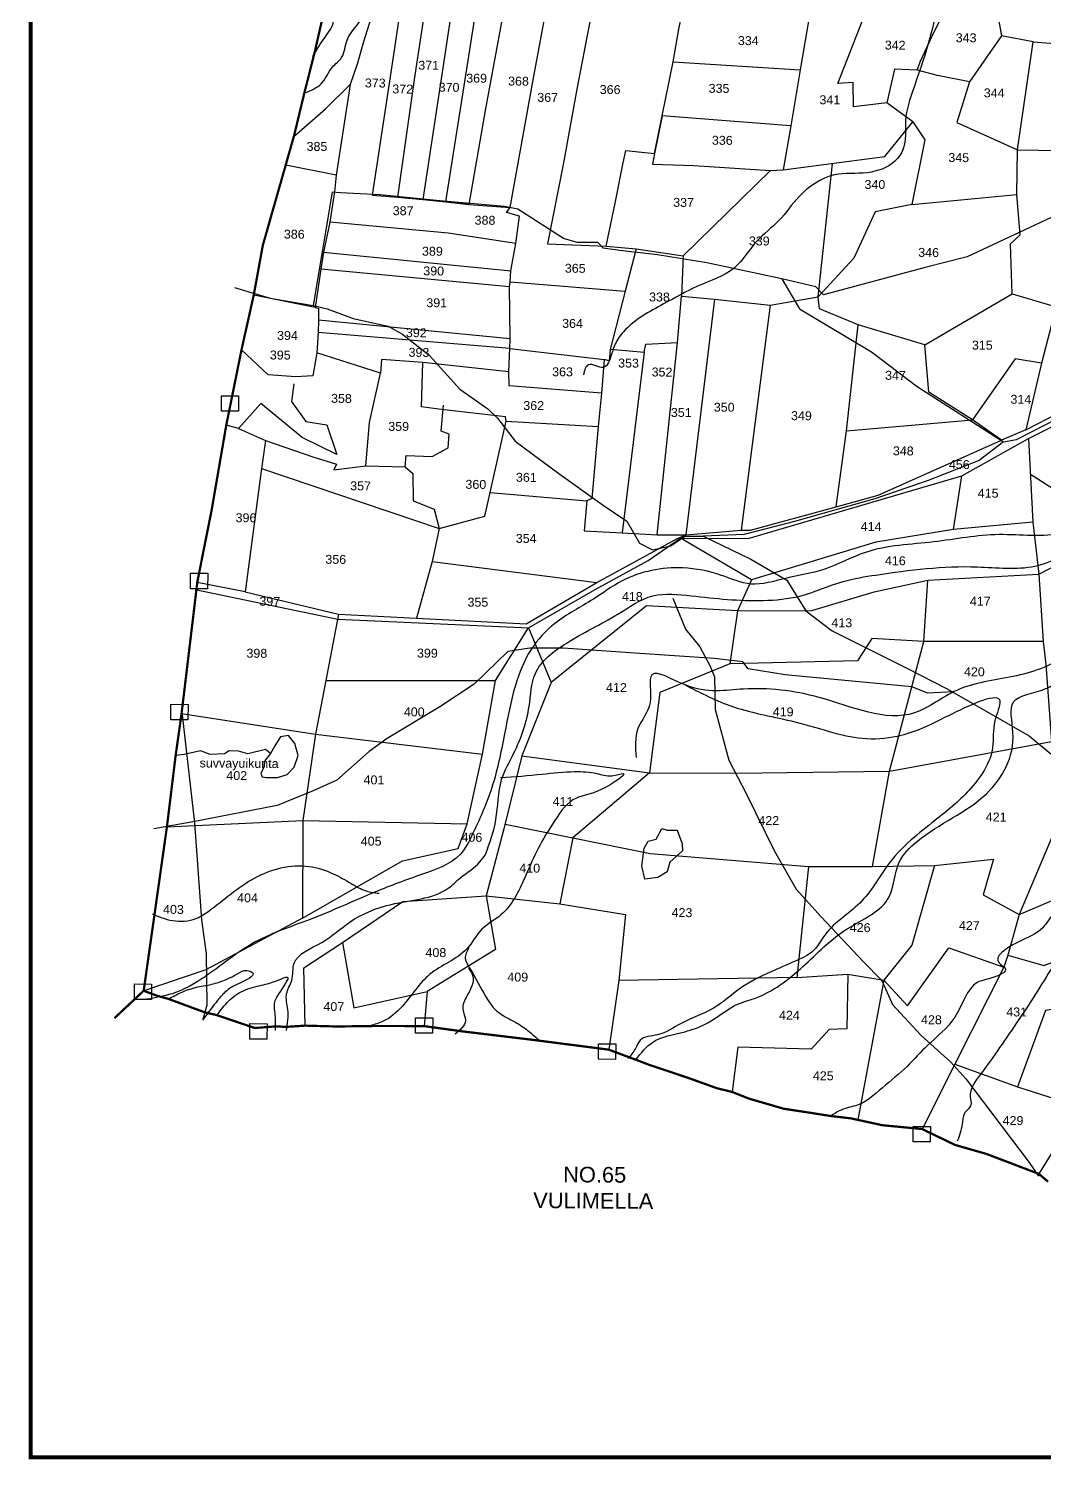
# Model space of a CAD drawing. Header units: inches. Extents: x 204890 to 210416, y 1599580 to 1605433.
# Drawn here: x 204890 to 206695, y 1599580 to 1602123 of the extents above; entities that cross this region are included whole.
import ezdxf
from ezdxf.enums import TextEntityAlignment as Align

# ---------------------------------------------------------------- set-up
doc = ezdxf.new("R2010")
doc.units = ezdxf.units.IN
doc.header["$LTSCALE"] = 15
doc.header["$MEASUREMENT"] = 0
for name, color, linetype in [('BOUNDARY', 5, 'Continuous'), ('BOUNDRY STONES', 240, 'Continuous'), ('PLOTS', 7, 'Continuous'), ('PLOTS NO', 7, 'Continuous'), ('ROADS', 1, 'Continuous'), ('STREAMS', 4, 'Continuous'), ('TEXT', 1, 'Continuous')]:
    doc.layers.add(name, color=color, linetype=linetype)
doc.styles.get("Standard").update_dxf_attribs({"font": 'arial.ttf'})

msp = doc.modelspace()

# ---------------------------------------------------------------- linework, layer by layer
at = {"color": 5, "const_width": 7.28}
msp.add_lwpolyline([(204893.9, 1604774.5), (210412.5, 1604774.5), (210412.5, 1599583.4), (204893.9, 1599583.4)], close=True, dxfattribs=at)
at = {"layer": 'BOUNDARY', "const_width": 4}
msp.add_lwpolyline([(206701.8, 1600073.3), (206685.2, 1600087.3), (206592.1, 1600122.8), (206536.2, 1600138.8), (206495.1, 1600158.7), (206478, 1600167), (206407.2, 1600173.8), (206363.6, 1600183.3), (206351.8, 1600185.9), (206314.4, 1600190.3), (206281.1, 1600195.6), (206231.8, 1600203.1), (206169.2, 1600221.4), (206140.2, 1600233), (206113.3, 1600239.5), (206063.4, 1600257.5), (205991.8, 1600281.5), (205970.1, 1600289.9), (205959.6, 1600293.7), (205921.2, 1600308.1), (205785.5, 1600325.6), (205658.6, 1600340.9), (205592.8, 1600350), (205510.5, 1600350.2), (205437.2, 1600349.3), (205381.9, 1600350.8), (205345.9, 1600348.5), (205331, 1600349.6), (205292.1, 1600346.6), (205224.3, 1600369.6), (205207.8, 1600373.4), (205203.9, 1600374.2), (205138.4, 1600398.4), (205118.3, 1600404), (205094.7, 1600412.8), (205042.8, 1600364.1), (205094.7, 1600412.8), (205113.9, 1600548), (205136, 1600704.2), (205151.5, 1600830.9), (205162, 1600905.4), (205178.6, 1601043.6), (205189.9, 1601138.6), (205201.6, 1601197.9), (205215.3, 1601266.3), (205241.5, 1601418.4), (205252.4, 1601472.2), (205268.5, 1601551.9), (205290.2, 1601649.1), (205306.4, 1601737.8), (205333.6, 1601833.3), (205347, 1601880.3), (205362, 1601933.1), (205380.6, 1602010.3), (205399.2, 1602083.8), (205411.1, 1602136.3)], dxfattribs=at)
at = {"layer": 'BOUNDRY STONES'}
for points in [[(205232.9, 1601470.6), (205263.4, 1601470.4), (205263.1, 1601442.9), (205232.7, 1601443.1)], [(205178.1, 1601155), (205208.6, 1601154.8), (205208.4, 1601127.2), (205177.9, 1601127.5)], [(205143.1, 1600922), (205173.5, 1600921.8), (205173.3, 1600894.3), (205142.9, 1600894.5)], [(205078.5, 1600424.9), (205108.9, 1600424.7), (205108.7, 1600397.2), (205078.2, 1600397.4)], [(205577.7, 1600364.9), (205608.2, 1600364.7), (205608, 1600337.2), (205577.5, 1600337.4)], [(205283.5, 1600354.5), (205313.9, 1600354.3), (205313.7, 1600326.8), (205283.3, 1600327)], [(205903, 1600318.5), (205933.4, 1600318.3), (205933.2, 1600290.7), (205902.8, 1600291)], [(206462.1, 1600171.8), (206492.5, 1600171.6), (206492.3, 1600144), (206461.9, 1600144.3)]]:
    msp.add_lwpolyline(points, close=True, dxfattribs=at)
at = {"layer": 'PLOTS'}
for points in [[(206204, 1602769.4), (206235.4, 1602758.8), (206197.5, 1602646.6), (206154.1, 1602521.2), (206141.1, 1602481.3), (206119.7, 1602416.5), (206080.1, 1602316.4), (205919.9, 1602314.3), (205834.3, 1602273.6), (205781.7, 1602242.7), (205749.2, 1602239.3), (205695.9, 1602226.1), (205654, 1602238.3), (205605, 1602223.5), (205559.5, 1602216.4), (205515.6, 1602200.4), (205498.1, 1602140.9), (205485.1, 1602099.6), (205473.8, 1602059.6), (205461.7, 1602023.9), (205437, 1601862.7), (205347, 1601880.3)], [(206035.5, 1602064.2), (206045.8, 1602121.9), (206053.3, 1602159.7), (206277.2, 1602143.5), (206277.3, 1602211.8), (206282.9, 1602238), (206072, 1602249.3), (206062, 1602212.5), (206126.4, 1602211.9), (206187.7, 1602211.3), (206256.3, 1602211.8), (206277.3, 1602211.8), (206319.1, 1602226.7), (206354.1, 1602229.7), (206404, 1602267.8), (206447.2, 1602264.3), (206435.6, 1602226.6), (206373, 1602140.7)], [(205654, 1602238.3), (205624.6, 1602041.6), (205590.6, 1601819.1), (205546, 1601823.6), (205590.6, 1601819.1), (205631.3, 1601815.1), (205671.2, 1602066.1), (205695.9, 1602226.1)], [(206603.6, 1602256.1), (206598.7, 1602220.9), (206610.2, 1602158.7), (206618.7, 1602110.3), (206592.9, 1602072.9), (206562.2, 1602028.2), (206505.4, 1602039.9), (206469, 1602049.1), (206474.2, 1602063.9), (206494.6, 1602107.5), (206511, 1602140.9)], [(205559.5, 1602216.4), (205532.4, 1602037.1), (205500.7, 1601826.8), (205546, 1601823.6), (205575.9, 1602032.9), (205605, 1602223.5)], [(205731.5, 1602140.8), (205701.7, 1601977.5), (205672.5, 1601810.7), (205631.3, 1601815.1), (205672.5, 1601810.7), (205745.8, 1601805), (205787, 1602031.9), (205823.1, 1602226.9)], [(205904.2, 1602222.1), (205864.6, 1602015.6), (205840.4, 1601884.5), (205812.1, 1601740.7), (205916.6, 1601736.3), (205932.2, 1601812.6), (205946.9, 1601884.3), (205951.4, 1601906.3), (206002.6, 1601901.2), (205998.7, 1601881.9), (206072.2, 1601879.8), (206208.4, 1601870.7), (206231, 1601871.9), (206411.6, 1601895.9), (206461.5, 1601957.5), (206415, 1601991.1), (206356.1, 1601983.9), (206355.6, 1602027.3), (206327.9, 1602025.4), (206373, 1602140.7)], [(206277.2, 1602143.5), (206261.2, 1602049.9), (206244.5, 1601950.4), (206231, 1601871.9)], [(206675.1, 1602099.8), (206618.7, 1602110.3)], [(206482.6, 1601561.2), (206637.9, 1601651.6), (206634.7, 1601740.4), (206651.8, 1601756.3), (206646.1, 1601828.3), (206647.2, 1601907.5), (206675.1, 1602099.8), (206840.8, 1602086.8)], [(206244.5, 1601950.4), (206121.7, 1601959.9), (206016.1, 1601968.1), (206002.6, 1601901.2), (206016.1, 1601968.1), (206035.5, 1602064.2), (206261.2, 1602049.9)], [(206469, 1602049.1), (206429, 1602051), (206415, 1601991.1)], [(205361.4, 1601931), (205417.9, 1601980.5), (205461.7, 1602023.9)], [(206562.2, 1602028.2), (206539.5, 1601956.2), (206647.2, 1601907.5), (206796, 1601905)], [(205136, 1600704.2), (205377.4, 1600715.5), (205669.2, 1600709.7), (205696.6, 1600833.6), (205719.7, 1600964.6), (205778.4, 1601058.1), (205896.7, 1601126.3), (205991.3, 1601177.7), (206048.7, 1601217.2), (206168.6, 1601217), (206548.7, 1601328.4), (206667, 1601394.6), (206967.5, 1601546), (207139.3, 1601600.3), (207317, 1601696.6), (207328.4, 1601692.3), (207403.6, 1601727.4), (207553.8, 1601757.7), (207842.9, 1601818), (207939.1, 1601835.2), (207980.6, 1601873.2), (208114.4, 1601980.4), (208154.1, 1602000.1)], [(206461.5, 1601957.5), (206482.4, 1601925.4), (206459.8, 1601810.6), (206394.4, 1601797.1), (206356.4, 1601715), (206293.2, 1601646.2)], [(206053.2, 1601719.2), (206050.5, 1601647.3), (206108.7, 1601641.9), (206207.9, 1601631.2), (206293.2, 1601646.2), (206318.5, 1601882.9)], [(205437, 1601862.7), (205434, 1601833.2), (205425.2, 1601779), (205414.1, 1601725.4), (205409.7, 1601695.6), (205399.6, 1601627.2), (205290.2, 1601649.1)], [(205969.6, 1601731.5), (206053.2, 1601719.2), (206208.4, 1601870.7)], [(205908.4, 1601474.9), (205744.3, 1601487.9), (205743.8, 1601512.9), (205745.5, 1601554.5), (205745.7, 1601572.5), (205745, 1601664), (205745.7, 1601673), (205747.3, 1601692.4), (205756, 1601741.3), (205762.7, 1601789.8), (205739.1, 1601796.2), (205745.8, 1601805)], [(206459.8, 1601810.6), (206646.1, 1601828.3)], [(205756, 1601741.3), (205635.5, 1601759.6), (205425.2, 1601779)], [(205916.6, 1601736.3), (205969.6, 1601731.5), (205950, 1601656.4), (205923.6, 1601552.8), (205922, 1601532.8), (205913, 1601534.7), (205908.4, 1601474.9), (205902.5, 1601415.7), (205891.1, 1601287.9), (205882, 1601283.8), (205877.1, 1601230.4), (205945.1, 1601226.7), (206006.8, 1601223), (206058.1, 1601223.1), (206048.7, 1601217.2)], [(205414.1, 1601725.4), (205747.3, 1601692.4)], [(205745, 1601664), (205409.7, 1601695.6)], [(205745.7, 1601673), (205950, 1601656.4)], [(205399.6, 1601627.2), (205405.4, 1601625.9), (205405.3, 1601605.7), (205404.7, 1601582.8), (205402.2, 1601546.9), (205395.1, 1601505.9), (205364.9, 1601503.9), (205315.9, 1601507.6), (205268.5, 1601551.9)], [(205924.1, 1601553), (205984.1, 1601547.8), (205987, 1601562.4), (206043.5, 1601565), (206050.5, 1601647.3)], [(206058.1, 1601223.1), (206156.2, 1601231.4), (206172.8, 1601231.8), (206325.3, 1601273.2), (206399.8, 1601293.8), (206618.7, 1601391.3), (206567.3, 1601427.5), (206489.6, 1601477), (206482.6, 1601561.2), (206364.4, 1601596.6), (206295.5, 1601624.9), (206293.2, 1601646.2)], [(206108.7, 1601641.9), (206058.1, 1601223.1)], [(206207.9, 1601631.2), (206156.2, 1601231.4)], [(206716.2, 1601628.6), (206689.7, 1601528.3), (206643.1, 1601535.9), (206567.3, 1601427.5)], [(206637.9, 1601651.6), (206716.2, 1601628.6), (206774, 1601624.6)], [(205405.3, 1601605.7), (205745.7, 1601572.5)], [(205745.5, 1601554.5), (205404.7, 1601582.8)], [(206325.3, 1601273.2), (206343.3, 1601407.9), (206364.4, 1601596.6)], [(205745.5, 1601554.5), (205913, 1601534.7)], [(206006.8, 1601223), (206043.5, 1601565)], [(205263.3, 1601412.5), (205310.9, 1601391.2), (205395, 1601361.9), (205437.4, 1601349), (205432.5, 1601338.9), (205489.4, 1601345.6), (205495.9, 1601423.2), (205515.7, 1601510.9), (205402.2, 1601546.9)], [(205619.5, 1601234.2), (205701.1, 1601256.3), (205710.4, 1601298.5), (205738.5, 1601425.2), (205737.8, 1601432.9), (205623.5, 1601446.2), (205588.1, 1601450.6), (205590.8, 1601529.4), (205517.2, 1601534.8), (205515.7, 1601510.9)], [(205743.8, 1601512.9), (205590.8, 1601529.4)], [(205984.1, 1601547.8), (205945.1, 1601226.7)], [(206689.7, 1601528.3), (206662, 1601410.1), (206618.7, 1601391.3)], [(205361.3, 1601491.8), (205357.5, 1601460.1), (205382.9, 1601424.7), (205420, 1601419), (205438.1, 1601366.3), (205376.1, 1601396.1), (205303.1, 1601456.4), (205263.3, 1601412.5), (205241.5, 1601418.4)], [(205559.4, 1601344.2), (205561, 1601364.3), (205607.4, 1601362.6), (205636, 1601377.6), (205637.6, 1601401.9), (205623, 1601407.5), (205627.6, 1601453.9)], [(206662, 1601410.1), (206782, 1601471.4)], [(205738.5, 1601425.2), (205902.5, 1601415.7)], [(206343.3, 1601407.9), (206567.3, 1601427.5)], [(205310.9, 1601391.2), (205304.3, 1601341.4), (205275.2, 1601121.9), (205441.1, 1601082.3), (205579.3, 1601075.1), (205774.2, 1601065.1), (205899.9, 1601138.5), (206041.1, 1601215.6), (206058.1, 1601223.1)], [(206667, 1601394.6), (206674.5, 1601246), (206685.4, 1601153.3), (206692.7, 1601033.7), (206697.7, 1600992.6), (206707.6, 1600855.6), (206723.8, 1600721.8), (206650.1, 1600548.2), (206630.2, 1600475.8), (206623.3, 1600454.7), (206535.8, 1600282.1), (206478, 1600167)], [(205304.3, 1601341.4), (205619.5, 1601234.2), (205607.3, 1601176), (205579.3, 1601075.1)], [(205489.4, 1601345.6), (205559.4, 1601344.2), (205573.2, 1601332.3), (205573.5, 1601283.8), (205610.9, 1601268.9), (205619.5, 1601234.2)], [(206149.8, 1601088.1), (206281.9, 1601088.9), (206392.5, 1601121.8), (206488.3, 1601142.4), (206685.4, 1601153.3), (206753.8, 1601188.7), (206735, 1601233.5), (206745.9, 1601282.6), (206670.6, 1601330.3)], [(206533.9, 1601232.8), (206548.7, 1601328.4)], [(205710.4, 1601298.5), (205882, 1601283.8)], [(206674.5, 1601246), (206533.9, 1601232.8), (206395.9, 1601210.1), (206174.8, 1601143), (206048.7, 1601217.2)], [(205607.3, 1601176), (205899.9, 1601138.5)], [(205186, 1601125.9), (205439.7, 1601073.5), (205778.4, 1601058.1)], [(205275.2, 1601121.9), (205189.9, 1601138.6)], [(206174.8, 1601143), (206149.8, 1601088.1), (205987.9, 1601097), (205818.8, 1600960.5)], [(206389.4, 1600633.5), (206420.1, 1600802.9), (206480.9, 1601033.4), (206488.3, 1601142.4)], [(205441.1, 1601082.3), (205418.3, 1600964.2), (205399.9, 1600868.7), (205377.4, 1600715.5), (205377, 1600542.1), (205205, 1600450.2), (205094.7, 1600412.8)], [(206149.8, 1601088.1), (206136.2, 1600994.2)], [(205778.4, 1601058.1), (205818.8, 1600960.5), (205766.7, 1600830.3), (205734.6, 1600700.8), (205703.4, 1600581.7), (205720, 1600486.4), (205598.5, 1600411.5), (205592.8, 1600350)], [(206692.7, 1601033.7), (206480.9, 1601033.4), (206388.3, 1601038.9), (206363.3, 1600999.4), (206136.2, 1600994.2), (206011.7, 1600943.1), (205993.2, 1600799.9), (205857.3, 1600684.6), (205834.1, 1600567.1)], [(205418.3, 1600964.2), (205719.7, 1600964.6)], [(205162, 1600905.4), (205399.9, 1600868.7), (205696.6, 1600833.6)], [(205766.7, 1600830.3), (205993.2, 1600799.9), (206147.5, 1600799.4), (206420.1, 1600802.9), (206707.6, 1600855.6)], [(205377, 1600542.1), (205554.4, 1600643.8), (205653.7, 1600665.6), (205669.2, 1600709.7)], [(205737.1, 1600708.7), (205857.3, 1600684.6), (205994.9, 1600656.7), (206275.8, 1600633.9), (206389.4, 1600633.5), (206499.9, 1600635.2), (206604.8, 1600647), (206586.2, 1600583.2), (206650.1, 1600548.2)], [(206630.2, 1600475.8), (206694.3, 1600457.5), (206774.8, 1600488.1), (206831.5, 1600569.2), (206912.5, 1600699)], [(206499.9, 1600635.2), (206459.3, 1600493.7), (206409.6, 1600431.8), (206363.6, 1600183.3)], [(206275.8, 1600633.9), (206255.4, 1600436.3), (205938.8, 1600431.2)], [(206650.1, 1600548.2), (206743.8, 1600587.9), (206831.5, 1600569.2), (207073.7, 1600500.2), (207234.4, 1600461), (207324.2, 1600591.8)], [(205381.9, 1600350.8), (205379.1, 1600453.4), (205448.1, 1600498.4), (205555.4, 1600571.6), (205703.4, 1600581.7), (205834.1, 1600567.1), (205951.1, 1600548.3), (205938.8, 1600431.2), (205921.2, 1600308.1)], [(205448.1, 1600498.4), (205468.1, 1600382.4), (205598.5, 1600411.5)], [(206409.6, 1600431.8), (206451.7, 1600386.2), (206525.4, 1600489.1), (206623.3, 1600454.7)], [(206346, 1600442.4), (206343.9, 1600345.1), (206312.6, 1600344), (206281, 1600308.9), (206150.3, 1600312.6), (206140.2, 1600233)], [(206255.4, 1600436.3), (206346, 1600442.4), (206409.6, 1600431.8)], [(206949.4, 1600230.8), (206899.9, 1600257.8), (206930.6, 1600432.5), (206773.6, 1600420.9), (206758.3, 1600387.1), (206697.1, 1600377.7), (206647.4, 1600242)], [(206535.8, 1600282.1), (206647.4, 1600242), (206758.7, 1600206.7), (206685.2, 1600087.3)]]:
    msp.add_lwpolyline(points, dxfattribs=at)
at = {"layer": 'ROADS'}
for points in [[(206228.3, 1601678.3), (206260, 1601624.8), (206388.2, 1601548.8), (206469, 1601487), (206622.7, 1601388.4), (206645.5, 1601392.4), (206900.3, 1601523), (206969.9, 1601553.6), (207125.1, 1601599.7), (207230.9, 1601657.4), (207362.1, 1601723.8), (207534.8, 1601762.6), (207884.5, 1601832.9), (207939, 1601844.3), (208106.3, 1601981.2)], [(206733.9, 1601799.5), (206558.1, 1601717.4), (206483.2, 1601698.6), (206302.8, 1601649.9), (206289.2, 1601664.2), (206228.3, 1601678.3), (206095.1, 1601706.7), (206007.5, 1601721.2), (205940.9, 1601728.8), (205911.4, 1601732.9), (205901.4, 1601743), (205865.2, 1601743), (205840.6, 1601749.8), (205759.5, 1601801.9), (205735.9, 1601807.1), (205621.1, 1601816.8), (205514.6, 1601827.6), (205444.5, 1601831.4), (205429.4, 1601832.5), (205396.1, 1601631.1)], [(205256.3, 1601662.6), (205319.6, 1601643.9), (205396.1, 1601631.1), (205420.5, 1601625.2), (205467.2, 1601607.9), (205529.1, 1601594.4), (205554.6, 1601580), (205601.9, 1601542.4), (205656.4, 1601482.4), (205706.5, 1601447), (205723.1, 1601430.4), (205754.5, 1601389.6), (205832.5, 1601332.5), (205909.2, 1601277.2), (205953.2, 1601247.3), (205975.8, 1601208.2), (205998.5, 1601196.6), (206031.4, 1601203.6), (206056.1, 1601220.8), (206089, 1601221), (206173.5, 1601180.2), (206237.5, 1601142.8), (206271.3, 1601088.3), (206318.2, 1601052.7), (206450.9, 1600986), (206522.4, 1600949.3), (206668.2, 1600866.2), (206706.7, 1600834)], [(206622.7, 1601388.4), (206579.4, 1601355.6), (206488.6, 1601319.9), (206393.7, 1601287.1), (206251.3, 1601247.1), (206161.9, 1601224), (206089, 1601221)], [(206034.7, 1601110.6), (206057.4, 1601055.7), (206082.7, 1601024.4), (206100.5, 1600991.2), (206108.8, 1600970.6), (206110.4, 1600912.5), (206134.3, 1600822.5), (206165.5, 1600763.6), (206215.4, 1600660.8), (206253.9, 1600593.4), (206298.7, 1600544.5), (206373.3, 1600465.1), (206406.1, 1600431.3), (206425.4, 1600388.6), (206475.7, 1600334), (206528.9, 1600286), (206555.3, 1600256.2), (206668, 1600107.5), (206684.8, 1600083.3)], [(206533.5, 1600944), (206488.1, 1600941.9), (206459.8, 1600953.1), (206234.3, 1600974.2), (206168.7, 1600985.2), (206159.3, 1600997.7), (206108.5, 1601003.5), (205967.3, 1601013.1), (205839.9, 1601022), (205781.1, 1601022), (205741.7, 1601015.8), (205682, 1600957.5), (205620.9, 1600917.2), (205527.4, 1600861.1), (205495.3, 1600838), (205437.9, 1600787), (205395.9, 1600767.9), (205332, 1600742), (205185.8, 1600713.7), (205112.5, 1600700.8)], [(205162.8, 1600903.5), (205185.3, 1600711.2), (205197.2, 1600539.1), (205205.8, 1600478.2), (205207.1, 1600387.2), (205199.9, 1600361.8)]]:
    msp.add_lwpolyline(points, dxfattribs=at)
at = {"layer": 'STREAMS'}
for points in [[(205308.5, 1600811.6), (205302.8, 1600798.9), (205305.3, 1600793.2), (205312.1, 1600791.7), (205332.6, 1600791.7), (205349.8, 1600797.3), (205361.9, 1600810.2), (205369.2, 1600830.8), (205363.3, 1600852.3), (205351.8, 1600866.3), (205337.8, 1600863.9), (205327.8, 1600848.4), (205319.8, 1600834.5), (205309.5, 1600820.8), (205308.5, 1600811.6)], [(205319.8, 1600834.5), (205311.1, 1600841.6), (205280, 1600834), (205263.1, 1600838.8), (205246.9, 1600839.5), (205238.2, 1600834), (205212.6, 1600832.6), (205195.6, 1600839.2), (205166.7, 1600832.9), (205151.5, 1600830.9)], [(205985.1, 1600611.3), (205979.6, 1600635.1), (205983.9, 1600666), (205991.2, 1600678.8), (206005.3, 1600682.3), (206015.1, 1600701.1), (206025.1, 1600698.2), (206042.4, 1600698.1), (206042.4, 1600698.1), (206051.5, 1600673.9), (206051.8, 1600661.4), (206029.5, 1600641.5), (206024.6, 1600624.3), (206008.4, 1600614.3), (205985.1, 1600611.3)]]:
    msp.add_lwpolyline(points, dxfattribs=at)
for points in [[(205395.1, 1602073.9), (205417.2, 1602108.1), (205432.2, 1602136.4), (205433, 1602170.2), (205457.3, 1602203.3), (205458.7, 1602241), (205484.1, 1602286.6), (205557.4, 1602299.2), (205632.2, 1602295.3), (205717.2, 1602317.3), (205791.3, 1602359.3), (205855.9, 1602379.6), (205921.7, 1602418.4), (205951, 1602461.8), (206008.1, 1602554.9), (206037.8, 1602589.6), (206119.5, 1602626.7), (206241.5, 1602655.2), (206335.6, 1602672), (206501.9, 1602711), (206609.6, 1602770.3), (206680.2, 1602839.8), (206791.8, 1602967.2), (206900.3, 1603071.3), (206994.2, 1603111.7), (207070.5, 1603122.5), (207197.1, 1603088.3), (207385.2, 1603072), (207502.5, 1603080.8), (207682.7, 1603068), (207783.6, 1603049.8), (207832.7, 1603068.7), (207959.6, 1603069.5), (208080.4, 1603065), (208218.8, 1603081.5), (208285.5, 1603161.7), (208385.2, 1603268.5), (208500.5, 1603449.1), (208642.7, 1603620.3), (208823.2, 1603755.4), (208902.8, 1603853.2), (208947, 1603906.2), (208969.6, 1603995.2)], [(205380.6, 1602008.7), (205409.8, 1602024.9), (205430, 1602054.5), (205446.4, 1602071.8), (205456.3, 1602102.6), (205484.8, 1602144.9), (205507.2, 1602205.8), (205542.6, 1602234.7), (205597.1, 1602244.2), (205675.6, 1602246.4), (205756.8, 1602262.2), (205799.5, 1602280.3), (205857.6, 1602308.4), (205903.3, 1602340), (205964.2, 1602355.2), (206045, 1602375.9), (206112.6, 1602388.1), (206131.1, 1602395.8), (206154.9, 1602435.4), (206169.7, 1602503.3), (206181.4, 1602549.1), (206199.5, 1602597.6), (206255.8, 1602616.7), (206331.8, 1602616.8), (206407.1, 1602614.5), (206461.9, 1602624.7), (206561, 1602623.3), (206586.2, 1602623.4), (206653, 1602682.7), (206676.2, 1602747.9), (206769.3, 1602797.2), (206846.3, 1602881.1), (206882.2, 1602939.8), (206996.3, 1603000.7), (207048.2, 1603023), (207198.1, 1603006.4), (207335.1, 1602981.8), (207428.5, 1602951.1), (207460.2, 1602932.7), (207457.8, 1602855.5), (207424.3, 1602761.3), (207402.8, 1602681.5), (207365.3, 1602642.8), (207279.8, 1602641.6), (207120, 1602660.1), (206997.3, 1602661.9), (206910.4, 1602592.2), (206849.2, 1602550), (206835.1, 1602498.3), (206822.9, 1602446.6), (206818.1, 1602411.3), (206814.3, 1602390.4), (206733, 1602336.5), (206623.6, 1602285.6), (206562.4, 1602251.5), (206514.8, 1602201), (206501.6, 1602149.4), (206462.4, 1602016.3), (206448.3, 1601959.2), (206444.3, 1601909.2), (206429.6, 1601887.5), (206380.3, 1601867), (206322.1, 1601862.9), (206259.1, 1601824.4), (206223.3, 1601781.9), (206184, 1601745), (206144.5, 1601698.1), (206078.8, 1601665), (206018.6, 1601633.6), (205947.3, 1601584.2), (205932.6, 1601562.5), (205926.1, 1601544.4), (205911.4, 1601520.9), (205885.1, 1601525.7), (205875.9, 1601507.6)], [(207756.1, 1602562.3), (207679, 1602551.6), (207600.3, 1602556.9), (207548.6, 1602561.7), (207520.8, 1602563.7), (207454.3, 1602556.6), (207423.2, 1602551.8), (207384.8, 1602536.6), (207332.3, 1602463.7), (207315.7, 1602410.7), (207322.2, 1602346.5), (207332.3, 1602306), (207332.9, 1602237), (207279.1, 1602154.8), (207252.5, 1602077), (207248.4, 1602002), (207273.2, 1601907.3), (207262.5, 1601790.1), (207260.1, 1601708.1), (207270.7, 1601654.3), (207287.9, 1601634.6), (207337.7, 1601568), (207360, 1601526.8), (207374.8, 1601504.8), (207336.1, 1601430.6), (207281.6, 1601400.4), (207197.1, 1601391.2), (207103.3, 1601387), (207037.8, 1601360.9), (206923, 1601315.6), (206837.1, 1601272.3), (206783.8, 1601247.3), (206729.3, 1601226.4), (206614.6, 1601223.6), (206498.3, 1601210.7), (206377.4, 1601192), (206303.2, 1601161.9), (206235.4, 1601145.7), (206173.5, 1601135.8), (206121.6, 1601151.2), (206052.6, 1601164.4), (205944.9, 1601141.5), (205893.8, 1601109), (205825.3, 1601065.6), (205783.3, 1601019.7), (205755.1, 1600955.3), (205735.9, 1600869.6), (205711.4, 1600768.1), (205679.7, 1600692.7), (205656.8, 1600654.8), (205590.1, 1600620), (205506.5, 1600588.5), (205390.5, 1600539.7), (205286.8, 1600496.1), (205203.7, 1600437.8), (205145.1, 1600407.6), (205100.5, 1600397.6)], [(205969.5, 1600290.7), (205998.5, 1600321.1), (206056.3, 1600340), (206093.5, 1600353.9), (206112.4, 1600365.5), (206149.7, 1600388.7), (206179.8, 1600399.1), (206265.8, 1600455.7), (206344.6, 1600522.7), (206419.2, 1600579.8), (206436.7, 1600640.2), (206469.4, 1600678.8), (206592, 1600762.9), (206639.3, 1600872), (206640.3, 1600926.1), (206696.4, 1600949.2), (206782, 1601037.6), (206874.8, 1601094), (206914.7, 1601156), (206944.5, 1601209.3), (207022, 1601257.5), (207127.9, 1601308.2), (207258.9, 1601347.8), (207334.5, 1601386.6), (207386, 1601424.4), (207417.2, 1601425.4), (207459.9, 1601399.2), (207477.1, 1601336.7), (207492.3, 1601315.4), (207519.1, 1601264.3), (207545.4, 1601243.6)], [(205702.1, 1600655.1), (205720.6, 1600717), (205730.7, 1600788.3), (205752.1, 1600834.8), (205779.6, 1600918.3), (205790.7, 1600977), (205845.2, 1601030.3), (205937.3, 1601082.4), (205999.4, 1601114.7), (206067.5, 1601114.9), (206195.5, 1601106.6), (206260.7, 1601114.5), (206337.8, 1601140.4), (206395.7, 1601151.8), (206576, 1601166.3), (206678.3, 1601167.7), (206751, 1601196.9), (206800.1, 1601219.7), (206938.5, 1601263.6), (207011.6, 1601277.7), (206910.5, 1601219.1), (206869.4, 1601154.7), (206806.5, 1601087), (206731.6, 1601008.3), (206639.5, 1600971.3), (206539.3, 1600946.8), (206464.3, 1600906.8), (206295.2, 1600934), (206160.6, 1600949.1), (206057, 1600956.4), (205997.7, 1600974.5), (205994.4, 1600925.1), (205972.9, 1600878.8), (205969.5, 1600827.7)], [(207526.1, 1601253.1), (207544.1, 1601220), (207550.9, 1601188.8), (207545.4, 1601161.8), (207545.1, 1601124.6), (207522.4, 1601089.5), (207511.7, 1601067.2), (207502.7, 1601051.4), (207473.1, 1601028.7), (207431.4, 1600978.8), (207411.7, 1600939), (207371.3, 1600888.7), (207327.5, 1600849), (207287.9, 1600828.8), (207239.7, 1600832.7), (207156.5, 1600846.6), (207094, 1600833), (207036.7, 1600794), (206970.3, 1600732.8), (206904.7, 1600700.9), (206849.2, 1600671.9), (206787, 1600625.4), (206753.8, 1600585.6), (206714, 1600553.4), (206692.1, 1600524.8), (206645.9, 1600498.1), (206614.5, 1600462.4), (206626.2, 1600451.2), (206612.5, 1600439.5), (206575.4, 1600427.4), (206536.1, 1600366), (206487.3, 1600315.5), (206451.1, 1600278.2), (206407.3, 1600240.3), (206359.3, 1600208.3), (206345.2, 1600204.9), (206316.8, 1600191.6)], [(206055.9, 1600957), (206142.7, 1600917.5), (206251.9, 1600890.8), (206321.2, 1600871.5), (206379.4, 1600861), (206440.4, 1600867.1), (206532.5, 1600905.8), (206616.2, 1600927.5), (206607.1, 1600892.9), (206603.2, 1600845.3), (206561.4, 1600769.4), (206500.3, 1600715.2), (206420.9, 1600641.7), (206370.9, 1600572.7), (206305, 1600511.8), (206285.4, 1600484.9), (206249.3, 1600464), (206209.8, 1600446.6), (206152.8, 1600415.7), (206115, 1600386.6), (206050, 1600354.8), (206007.5, 1600334.5), (205976.8, 1600324.7), (205968.4, 1600310.1), (205955.4, 1600292.6)], [(205729, 1600791.6), (205803, 1600797.9), (205860.2, 1600802.4), (205899.9, 1600799), (205926.6, 1600795.1), (205946.5, 1600798.7), (205907.8, 1600770.4), (205857.3, 1600752.1), (205821, 1600709), (205792.6, 1600659.5), (205771.8, 1600613.7), (205729.6, 1600547.8), (205695.8, 1600522), (205668.8, 1600487.4), (205603.2, 1600442), (205553.7, 1600384.6), (205520.5, 1600358.6), (205497.4, 1600350.7)], [(206895.8, 1600695), (206864.1, 1600649.2), (206831.9, 1600608.7), (206799.1, 1600568.2), (206752.5, 1600510.7), (206713.7, 1600460.8), (206683.2, 1600413.2), (206615.6, 1600311.8), (206581.5, 1600264.2), (206563.5, 1600224.2), (206564.6, 1600210.6), (206553.2, 1600194.8), (206548.9, 1600175.3), (206540.4, 1600145.3)], [(205109.5, 1600549.5), (205145.8, 1600537.6), (205187.9, 1600541.2), (205210.4, 1600554.5), (205291.5, 1600613.2), (205388.3, 1600633.9), (205431.5, 1600620.8), (205463.3, 1600603.5), (205490.1, 1600590.2), (205513, 1600586.1)], [(205348.6, 1600342.3), (205350.9, 1600379.2), (205348.7, 1600407.6), (205357.7, 1600431.3), (205362, 1600461.6), (205411, 1600498.5), (205461.4, 1600535.1), (205534.5, 1600566.4), (205635.6, 1600595), (205658.3, 1600614.1), (205691.9, 1600641.7), (205702.1, 1600655.1)], [(205672.5, 1600489.1), (205666.1, 1600469.9), (205673.5, 1600453.7), (205681.4, 1600440.6), (205710.9, 1600389.5), (205721.3, 1600377.6), (205747.3, 1600361.2), (205774.5, 1600344.3), (205796.8, 1600325.5)], [(205141.4, 1600399.7), (205164.4, 1600411.1), (205191, 1600419.5), (205215.3, 1600424.3), (205241.5, 1600432.9), (205260.2, 1600442.3), (205277.9, 1600449), (205288.5, 1600444.4), (205264.4, 1600425.9), (205239.7, 1600410.7), (205223.3, 1600392.2), (205199.4, 1600360.5)], [(205226.3, 1600371.3), (205245.6, 1600394.5), (205271.8, 1600412.9), (205304.1, 1600422.6), (205333.4, 1600431.5), (205349.8, 1600437), (205334.6, 1600407.7), (205326.5, 1600387.8), (205327.5, 1600373), (205328.4, 1600342.2)], [(205671.6, 1600453.1), (205679.6, 1600438.8), (205669.3, 1600404.1), (205661.7, 1600379.9), (205666.5, 1600360), (205648.3, 1600335.9)]]:
    msp.add_spline(points, degree=3, dxfattribs=at)

# ---------------------------------------------------------------- texts
at = {"layer": 'PLOTS NO'}
for s, height, p in [('334', 15.85, (206169, 1602101.7)), ('343', 15.85, (206556.1, 1602106.8)), ('342', 15.85, (206430, 1602093.7)), ('371', 15.85, (205601.1, 1602057.9)), ('373', 15.85, (205506.2, 1602026.4)), ('369', 15.85, (205686.3, 1602034.9)), ('368', 15.85, (205760.7, 1602029.7)), ('372', 15.85, (205555, 1602015.7)), ('370', 15.85, (205637.3, 1602018.7)), ('367', 15.85, (205812.5, 1602000.7)), ('366', 15.85, (205923.5, 1602014.7)), ('335', 15.85, (206117, 1602016.8)), ('344', 15.85, (206605.9, 1602008.7)), ('341', 15.85, (206313.9, 1601996.5)), ('336', 15.85, (206122.8, 1601924.5)), ('385', 15.85, (205402.6, 1601913.6)), ('345', 15.85, (206542.9, 1601893.8)), ('340', 15.85, (206394, 1601846)), ('387', 15.85, (205555.7, 1601799.3)), ('337', 15.85, (206054, 1601814.1)), ('388', 15.85, (205701.2, 1601782.4)), ('386', 15.85, (205362.3, 1601757.6)), ('339', 15.85, (206188.5, 1601745.6)), ('389', 15.85, (205607.7, 1601727.3)), ('346', 15.85, (206489.4, 1601725.2)), ('365', 15.85, (205861.5, 1601697)), ('390', 15.85, (205610, 1601692.3)), ('338', 15.85, (206011.2, 1601646)), ('391', 15.85, (205615.4, 1601635.7)), ('364', 15.85, (205856.7, 1601599)), ('394', 15.85, (205350.2, 1601577.6)), ('392', 15.85, (205579.1, 1601582.5)), ('395', 15.85, (205337.4, 1601542.8)), ('393', 15.85, (205583.8, 1601547.5)), ('315', 15.85, (206584.8, 1601560.4)), ('353', 15.85, (205956.2, 1601528.5)), ('363', 15.85, (205838.9, 1601513)), ('352', 15.85, (206015.7, 1601512.6)), ('347', 15.85, (206430.5, 1601506.7)), ('358', 15.85, (205446.1, 1601465.7)), ('362', 15.85, (205787.7, 1601453)), ('351', 15.85, (206049.9, 1601440.7)), ('350', 15.85, (206126.2, 1601450.1)), ('314', 15.85, (206653.3, 1601464.1)), ('359', 15.85, (205547.8, 1601415.9)), ('349', 15.85, (206263.4, 1601435)), ('348', 15.85, (206444.4, 1601372.4)), ('456', 15.85, (206543.9, 1601348.2)), ('361', 15.85, (205774.6, 1601325.4)), ('357', 15.85, (205480.1, 1601310.2)), ('360', 15.85, (205684.9, 1601312.9)), ('415', 15.85, (206595.2, 1601297.3)), ('396', 15.85, (205276.5, 1601253.6)), ('414', 15.85, (206387.2, 1601237.9)), ('354', 15.85, (205774.3, 1601216.8)), ('356', 15.85, (205436, 1601179.6)), ('416', 15.85, (206430.3, 1601177.2)), ('418', 15.85, (205963, 1601113.6)), ('397', 15.85, (205318.8, 1601105)), ('355', 15.85, (205688.6, 1601103.5)), ('417', 15.85, (206581.2, 1601105.3)), ('413', 15.85, (206335.2, 1601066.9)), ('398', 15.85, (205295.8, 1601012.7)), ('399', 15.85, (205598.8, 1601012.9)), ('420', 15.85, (206570.7, 1600979.8)), ('412', 15.85, (205934.8, 1600951.9)), ('400', 15.85, (205575.5, 1600908.5)), ('419', 15.85, (206231, 1600908.6)), ('suvvayuikunta', 15.853, (205264.3, 1600817.2)), ('402', 15.85, (205260.1, 1600795.3)), ('401', 15.85, (205503.9, 1600787.6)), ('411', 15.85, (205839.8, 1600749.3)), ('422', 15.85, (206205.4, 1600715.4)), ('421', 15.85, (206609.4, 1600721.6)), ('405', 15.85, (205498.9, 1600678.7)), ('406', 15.85, (205677.9, 1600685.6)), ('410', 15.85, (205780.7, 1600630.8)), ('404', 15.85, (205279.2, 1600578)), ('403', 15.85, (205147.6, 1600557.4)), ('423', 15.85, (206051.2, 1600551.7)), ('426', 15.85, (206367.8, 1600525.1)), ('427', 15.85, (206561.7, 1600528.6)), ('408', 15.85, (205613.9, 1600480.7)), ('409', 15.85, (205759.4, 1600437.2)), ('407', 15.85, (205432.6, 1600384.7)), ('431', 15.85, (206645.9, 1600375.1)), ('424', 15.85, (206242, 1600369.2)), ('428', 15.85, (206494.4, 1600361.3)), ('425', 15.85, (206302.2, 1600261.7)), ('429', 15.85, (206639.4, 1600182.2))]:
    msp.add_text(s, height=height, rotation=359.5641, dxfattribs=at).set_placement(p, align=Align.MIDDLE_CENTER)
at = {"layer": 'TEXT', "insert": (205787.3, 1600100.6), "char_height": 27.743, "width": 213.311, "attachment_point": 1, "rotation": 359.5641}
msp.add_mtext('\\pi52.90189;NO.65 \\P\\pi0.08516;VULIMELLA', dxfattribs=at)

doc.saveas('drawing.dxf')
